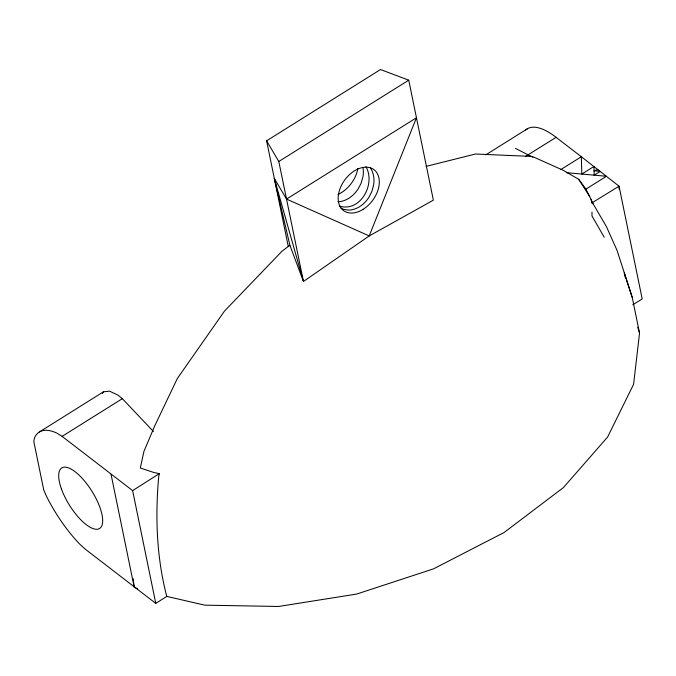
<?xml version="1.0" encoding="UTF-8"?>
<svg xmlns="http://www.w3.org/2000/svg" width="676" height="676" viewBox="0 0 676 676"><rect width="100%" height="100%" fill="white"/><g stroke="black" fill="none" stroke-linecap="round" stroke-linejoin="round"><path stroke-width="1.01" d="M426.066 166.372L475.49 154.01L532.265 156.452L563.057 170.217L578.698 179.309L585.948 189.119L593.477 204.38L606.566 226.925L617.087 250.466L632.237 297.457L639.547 333.091L633.589 384.314L607.631 436.992L563.463 487.548L504.076 532.519L433.527 568.854L356.624 594.077L278.605 606.465L204.794 605.164L166.769 596.401L155.776 603.389L85.252 549.157L80.03 544.425A78.061 28.924 58 0 1 46.196 495.694L43.754 490.015L33.8 441.504L34.392 438.166A78.061 28.924 58 0 1 57.215 433.282L62.099 436.375L132.631 490.607L155.776 603.389M288.314 246.622L266.597 140.828L380.512 69.535L408.735 80.174L433.375 200.172L369.214 235.932L286.523 199.082L274.312 178.422L289.894 245.287L282.01 251.219L224.483 311.095L177.289 378.602L154.821 425.694L143.937 451.382L140.312 468.012L154.043 472.549L159.367 473.614L158.725 476.453C155.125 516.574 156.519 557.294 166.769 596.401M102.397 393.516L103.504 391.784L109.605 391.167L118.063 395.181L122.339 398.671L153.418 431.482M132.631 490.607L159.367 473.614M39.36 431.989L103.504 391.784M286.523 199.082L416.458 117.776L369.214 235.932L303.44 281.486L278.808 161.488L408.735 80.174M485.689 154.905L527.288 128.862M62.099 436.375L122.339 398.671M560.759 169.617L581.343 156.739L619.047 186.196L642.2 298.978L632.77 304.791M585.948 189.119L606.49 176.267L566.429 172.684M525.734 156.266L556.103 137.338L581.343 156.739L581.833 174.062L593.967 166.457L594.162 175.16L600.296 171.374L594.069 170.808L597.964 169.524M593.477 204.38L591.939 202.901L619.047 186.196L619.115 189.331M339.242 206.079C360.553 212.551 375.848 184.007 365.978 166.71M515.501 148.416L532.908 157.288M340.67 207.904L343.442 209.332L348.698 210.092A25.096 19.35 -60.9 0 0 368.783 197.527L371.842 191.561L373.6 185.182A26.432 20.381 -60.9 0 0 370.372 167.876M111.033 474.248L134.186 587.038L137.625 588.889M578.698 179.309L589.751 196.648M266.597 140.828L278.808 161.488M604.2 237.217L591.999 215.999L591.982 212.095M590.985 199.107L591.939 202.901M289.894 245.287L303.44 281.486L274.312 178.422M632.237 297.457L624.294 272.918L625.139 277.042M637.73 327.252L639.547 333.091M133.189 578.69L134.186 587.038M525.81 129.969A76.16 28.215 58 0 1 556.103 137.338M337.915 201.752A25.164 19.181 -60.1 0 0 358.001 189.179L361.102 183.247L362.919 176.918A26.279 20.026 -60.1 0 0 362.987 167.597M357.824 168.4A25.502 16.706 -52.3 0 1 337.941 194.477M61.482 489.061A35.701 13.233 58 0 0 99.6 528.488A35.701 13.233 58 0 0 81.002 477.053A35.701 13.233 58 0 0 61.482 489.061M363.139 209.323A25.511 17.289 -53.6 0 0 373.938 169.625A25.511 17.289 -53.6 0 0 339.149 191.409A25.511 17.289 -53.6 0 0 363.139 209.323"/></g></svg>
